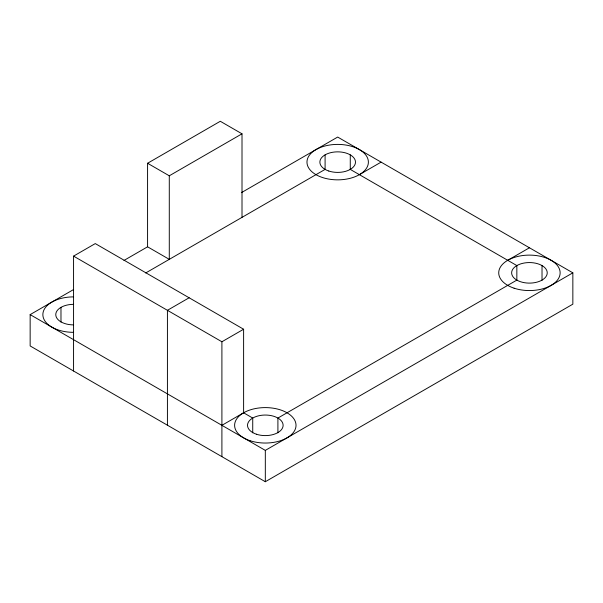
<?xml version="1.0" encoding="UTF-8"?>
<svg xmlns="http://www.w3.org/2000/svg" width="603" height="603" viewBox="0 0 603 603"><rect width="100%" height="100%" fill="white"/><g stroke="black" fill="none" stroke-linecap="round" stroke-linejoin="round"><path stroke-width="0.9" d="M123.992 260.436L147.577 246.815L147.577 163.262L220.299 121.278L242.007 133.813L242.007 217.366M147.577 163.262L169.285 175.797L242.007 133.813M73.566 371.011L73.566 256.124L95.274 243.589L243.612 329.238L243.612 412.791L221.904 425.326M241.381 192.666L337.68 137.062L572.85 272.835L572.85 304.168L265.32 481.722L30.15 345.949L30.15 314.615L73.566 289.546M145.7 272.971L325.092 169.398M359.388 174.659L381.096 162.132M189.131 297.776L167.423 310.311L167.423 425.198M73.566 256.124L221.904 341.765L243.612 329.238M507.726 260.308L529.434 247.773M516.846 280.101A17.796 10.274 0 0 1 524.829 262.916A17.796 10.274 0 0 1 546.627 275.496A17.796 10.274 0 0 1 516.846 280.101L277.908 418.06L277.908 432.803M30.15 314.615L265.32 450.388L572.85 272.835M350.268 169.398L516.846 265.569L516.846 280.32M147.577 246.815L169.285 259.35L169.285 175.797M243.612 412.791L252.732 418.06L252.732 432.803M542.022 265.569L542.022 280.32M350.268 154.865L350.268 169.609M325.092 154.865L325.092 169.609M265.32 450.388L265.32 481.722M221.904 341.765L221.904 456.652M60.978 307.349L60.978 322.092M73.566 324.889A17.796 10.274 0 0 1 55.77 314.615A17.796 10.274 0 0 1 73.566 304.342M73.566 332.336A30.7 17.721 0 0 1 42.866 314.615A30.7 17.721 0 0 1 73.566 296.887M249.974 440.672A30.7 17.721 0 0 0 296.02 425.326A30.7 17.721 0 0 0 249.974 409.972A30.7 17.721 0 0 0 249.974 440.672M514.088 288.189A30.7 17.721 0 0 0 560.134 272.835A30.7 17.721 0 0 0 514.088 257.489A30.7 17.721 0 0 0 514.088 288.189M315.972 174.659A30.7 17.721 0 0 0 367.333 166.714A30.7 17.721 0 0 0 329.735 145.006A30.7 17.721 0 0 0 315.972 174.659M328.778 171.026A17.796 10.274 0 0 0 355.476 162.132A17.796 10.274 0 0 0 328.778 153.23A17.796 10.274 0 0 0 328.778 171.026M256.418 434.22A17.796 10.274 0 0 0 283.116 425.326A17.796 10.274 0 0 0 256.418 416.424A17.796 10.274 0 0 0 256.418 434.22"/></g></svg>
